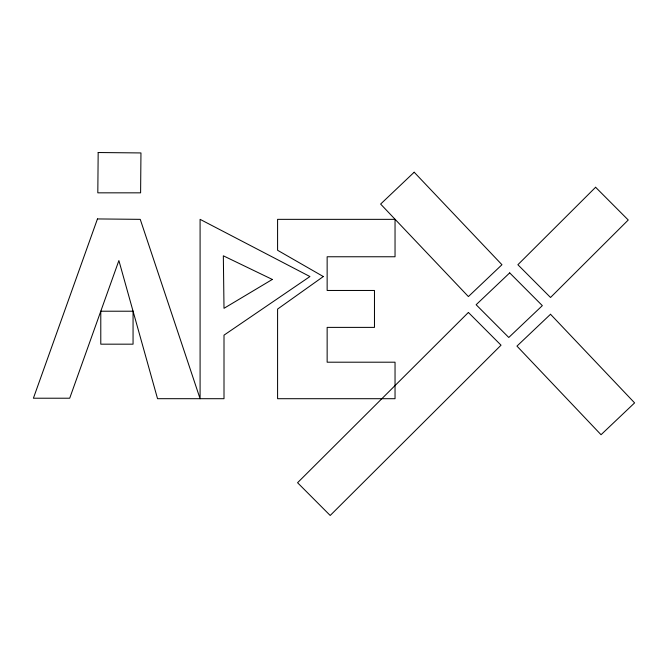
<?xml version="1.0" encoding="UTF-8"?>
<svg xmlns="http://www.w3.org/2000/svg" width="668" height="668" viewBox="0 0 668 668"><rect width="100%" height="100%" fill="white"/><g stroke="black" fill="none" stroke-linecap="round" stroke-linejoin="round"><path stroke-width="1" d="M98.171 152.529L97.812 192.835L140.606 192.835L140.956 152.939L98.171 152.529M97.453 218.937L33.4 398.22L69.706 398.22L118.887 260.553L157.539 398.687L224.005 398.704L224.005 335.152L309.935 276.544L200.091 219.346L200.091 398.704L140.247 219.346L97.453 218.937M468.393 312.449L297.561 482.722L330.201 515.471L501.033 345.189L468.393 312.449M595.605 187.257L517.884 264.728L550.524 297.477L628.246 220.006L595.605 187.257M414.185 172.219L380.626 204.066L468.393 296.575L501.952 264.728L414.185 172.219M509.692 272.886L476.134 304.733L508.774 337.474L542.332 305.635L509.692 272.886M550.524 314.261L516.957 346.107L601.041 434.726L634.6 402.887L550.524 314.261M323.32 276.544L277.587 309.084L277.587 398.704L395.038 398.704L395.038 362.198L327.145 362.198L327.145 327.387L374.472 327.387L374.472 290.463L327.145 290.463L327.145 256.762L395.038 256.762L395.038 219.346L277.587 219.346L277.587 250.275L323.32 276.544M272.327 279.441L224.005 308.315L223.337 255.811L272.327 279.441M133.057 311.213L100.784 311.213L100.784 344.17L133.057 344.17L133.057 311.213"/></g></svg>
